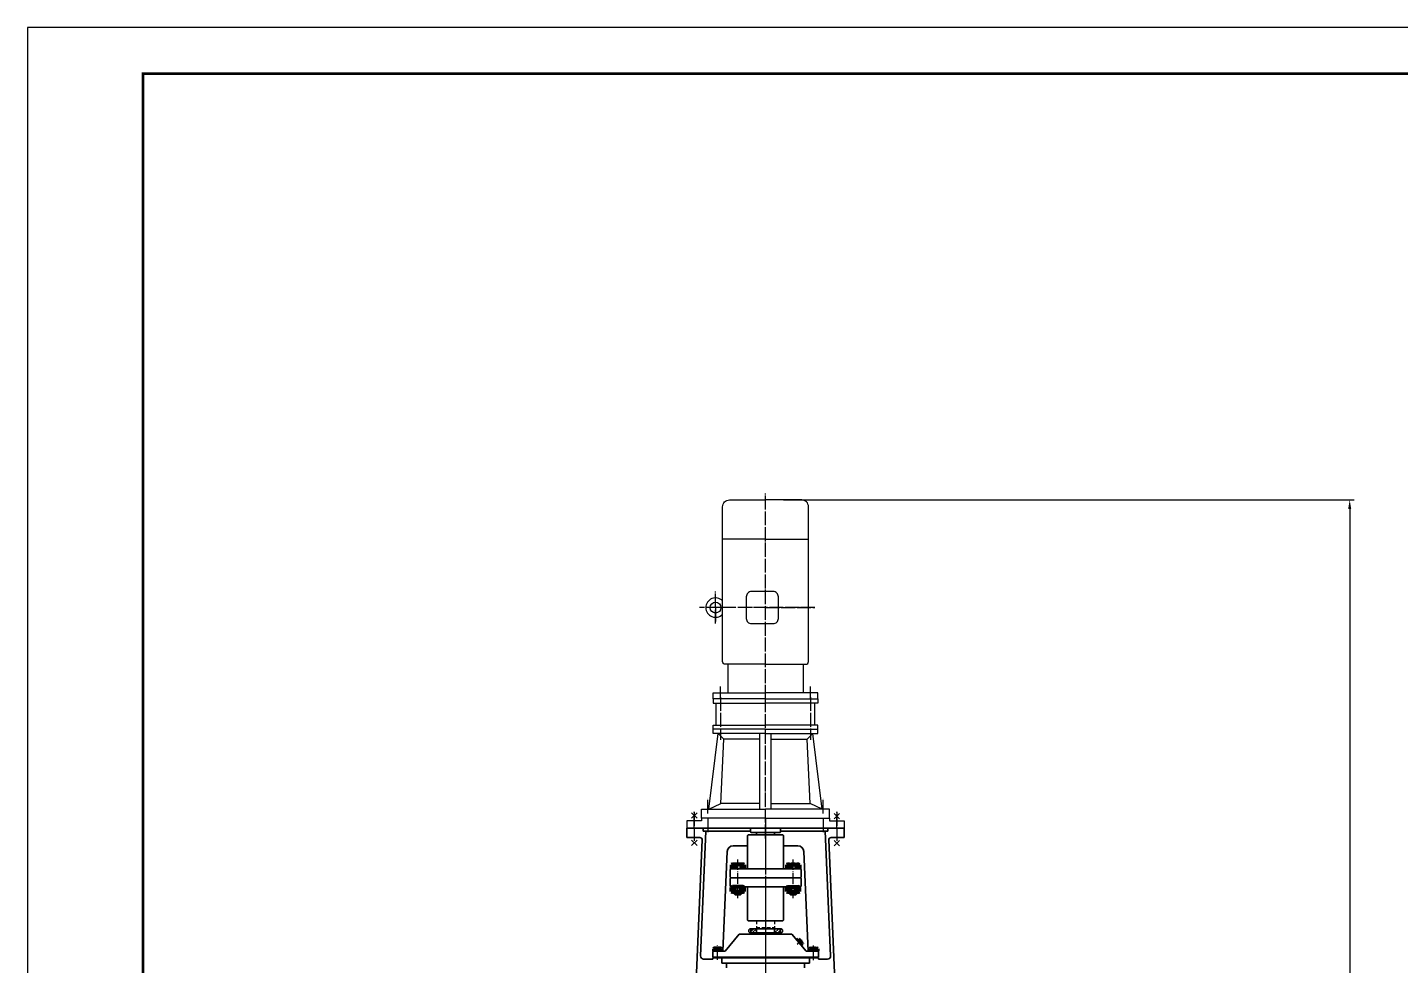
# Model space of a CAD drawing. Extents: x -5195 to 745, y -4429 to 3981.
# Drawn here: x -5195 to -2225, y 1953 to 3981 of the extents above; entities that cross this region are included whole.
import ezdxf

# ---------------------------------------------------------------- set-up
doc = ezdxf.new("R2010")
doc.units = 0
doc.header["$MEASUREMENT"] = 0
for name, pattern in [('ACAD_ISO04W100', [30.5, 24, -3, 0.5, -3]), ('DASH30', [34, 30, -2, 0, -2]), ('HIDDEN', [0.375, 0.25, -0.125])]:
    doc.linetypes.add(name, pattern=pattern)
doc.layers.get('0').update_dxf_attribs({"color": 5, "linetype": 'CONTINUOUS'})
doc.layers.get('DEFPOINTS').update_dxf_attribs({"linetype": 'CONTINUOUS'})
for name, color, linetype in [('1中心线', 3, 'ACAD_ISO04W100'), ('3轮廓', 7, 'CONTINUOUS'), ('3轮廓、图框', 7, 'CONTINUOUS'), ('4文字、标注、剖面线', 5, 'CONTINUOUS'), ('4文字标注', 5, 'CONTINUOUS'), ('7虚线', 1, 'HIDDEN')]:
    doc.layers.add(name, color=color, linetype=linetype)
doc.layers.add('1轮廓实线层', color=7, linetype='CONTINUOUS', lineweight=70)
doc.styles.add('CHINA', font='romans.shx', dxfattribs={"bigfont": 'china.shx'})
doc.dimstyles.new('普通15CC', dxfattribs={"dimscale": 10, "dimtxt": 3, "dimasz": 2, "dimexe": 1, "dimexo": 0, "dimgap": 1, "dimtad": 1, "dimdec": 0, "dimzin": 11, "dimdsep": 46, "dimtxsty": 'CHINA', "dimcen": 0, "dimclrd": 5, "dimclre": 5, "dimclrt": 5, "dimadec": 0, "dimazin": 0, "dimtfac": 0.7, "dimtdec": 4, "dimtofl": 0, "dimtmove": 0, "dimatfit": 0, "dimfxl": 1, "dimtolj": 1, "dimtzin": 11, "dimarcsym": 0})

# ---------------------------------------------------------------- blocks, each defined once
blk = doc.blocks.new('*D65')
at = {"layer": '3轮廓、图框', "color": 5, "lineweight": -2}
for p, q in [((-3559, 2959.8), (-2324.6, 2959.8)), ((-2334.6, 2939.8), (-2334.6, -973.8)), ((-3559, -993.8), (-2324.6, -993.8))]:
    blk.add_line(p, q, dxfattribs=at)
at = {"layer": '3轮廓、图框', "color": 5}
for points in [[(-2331.2, 2939.8), (-2337.9, 2939.8), (-2334.6, 2959.8)], [(-2337.9, -973.8), (-2331.2, -973.8), (-2334.6, -993.8)]]:
    blk.add_solid(points, dxfattribs=at)
at = {"layer": 'DEFPOINTS', "color": 0}
for p in [(-3559, 2959.8), (-3559, -993.8), (-2334.6, -993.8)]:
    blk.add_point(p, dxfattribs=at)
at = {"layer": '3轮廓、图框', "color": 5, "insert": (-2359.6, 455.3), "char_height": 30, "attachment_point": 5, "rotation": 90, "style": 'CHINA'}
blk.add_mtext('\\A1;~3960', dxfattribs=at)

msp = doc.modelspace()

# ---------------------------------------------------------------- hatches: boundary and pattern name
at = {"layer": '4文字、标注、剖面线'}
h = msp.add_hatch(dxfattribs=at)
h.set_pattern_fill('ANSI31', color=256, scale=39, style=0)
h.set_pattern_definition([(45, (-3278.7495, 1571.8297), (-3.447146, 3.447146), [])])
h.paths.add_polyline_path([(-3629.79202, 2032.70929), (-3629.79202, 2023.60929), (-3617.62088, 2023.60929), (-3617.62088, 2032.70929)])
h.paths.add_polyline_path([(-3578.62088, 2032.70929), (-3578.62088, 2023.60929), (-3566.44975, 2023.60929), (-3566.44975, 2032.70929)])

# ---------------------------------------------------------------- linework, layer by layer
at = {"color": 3, "linetype": 'DASH30'}
for p, q in [((-3598.12088, 2529.81524), (-3598.12088, 2973.41524)), ((-3491.58755, 2726.96786), (-3740.92088, 2726.96786)), ((-3598.12088, 2726.96786), (-3491.58755, 2726.96786)), ((-3695.58755, 2529.81524), (-3695.58755, 2556.10858)), ((-3500.65422, 2529.81524), (-3500.65422, 2556.10858)), ((-3695.58755, 2533.44191), (-3695.58755, 2440.92191)), ((-3598.12088, 2228.00734), (-3598.12088, 2543.41524)), ((-3500.65422, 2533.44191), (-3500.65422, 2440.92191)), ((-3722.78755, 2281.54858), (-3722.78755, 2315.09524)), ((-3473.45422, 2281.54858), (-3473.45422, 2315.09524)), ((-3722.78755, 2271.57524), (-3722.78755, 2240.74858)), ((-3473.45422, 2271.57524), (-3473.45422, 2240.74858))]:
    msp.add_line(p, q, dxfattribs=at)
at = {"color": 7, "linetype": 'Continuous'}
for p, q in [((-3598.12088, 2875.2511), (-3691.05422, 2875.2511)), ((-3598.12088, 2875.2511), (-3505.18755, 2875.2511)), ((-3679.72088, 2604.4228), (-3679.72088, 2542.50858)), ((-3516.52088, 2604.4228), (-3516.52088, 2542.50858)), ((-3704.65422, 2473.10858), (-3704.65422, 2520.52191)), ((-3491.58755, 2473.10858), (-3491.58755, 2520.52191)), ((-3720.52088, 2291.52191), (-3700.34755, 2454.52191)), ((-3598.12088, 2463.81524), (-3711.45422, 2463.81524)), ((-3700.34755, 2454.52191), (-3688.42488, 2442.44058)), ((-3694.95288, 2303.60324), (-3688.42488, 2442.44058)), ((-3610.45155, 2442.44058), (-3688.42488, 2442.44058)), ((-3610.45155, 2291.52191), (-3610.45155, 2454.52191)), ((-3598.12088, 2463.81524), (-3484.78755, 2463.81524)), ((-3585.79022, 2291.52191), (-3585.79022, 2454.52191)), ((-3585.79022, 2442.44058), (-3507.81688, 2442.44058)), ((-3495.89422, 2454.52191), (-3507.81688, 2442.44058)), ((-3501.28888, 2303.60324), (-3507.81688, 2442.44058)), ((-3475.72088, 2291.52191), (-3495.89422, 2454.52191)), ((-3720.52088, 2291.52191), (-3694.95288, 2303.60324)), ((-3610.45155, 2303.60324), (-3694.95288, 2303.60324)), ((-3585.79022, 2303.60324), (-3501.28888, 2303.60324)), ((-3475.72088, 2291.52191), (-3501.28888, 2303.60324)), ((-3663.80072, 2105.91735), (-3665.75072, 2107.86735)), ((-3663.80072, 2105.91735), (-3652.10072, 2105.91735)), ((-3652.10072, 2105.91735), (-3663.80072, 2105.91735)), ((-3652.10072, 2105.91735), (-3650.15072, 2107.86735)), ((-3544.14105, 2105.91735), (-3546.09105, 2107.86735)), ((-3544.14105, 2105.91735), (-3532.44105, 2105.91735)), ((-3532.44105, 2105.91735), (-3544.14105, 2105.91735)), ((-3532.44105, 2105.91735), (-3530.49105, 2107.86735))]:
    msp.add_line(p, q, dxfattribs=at)
for points in [[(-3598.12088, 2604.4228), (-3685.38755, 2604.4228, -0.4142135624), (-3691.05422, 2610.08946), (-3691.05422, 2945.08191, -0.4142135624), (-3676.32088, 2959.81524), (-3598.12088, 2959.81524)], [(-3598.12088, 2604.4228), (-3510.85422, 2604.4228, 0.4142135624), (-3505.18755, 2610.08946), (-3505.18755, 2945.08191, 0.4142135624), (-3519.92088, 2959.81524), (-3598.12088, 2959.81524)]]:
    msp.add_lwpolyline(points, format="xyb", dxfattribs=at)
at = {"color": 3, "linetype": 'DASH30'}
for points in [[(-3706.28622, 2726.96786), (-3706.28622, 2692.3332), (-3706.28622, 2761.60253)], [(-3752.25422, 2249.81524), (-3752.25422, 2285.17524), (-3752.25422, 2222.61524)], [(-3443.98755, 2249.81524), (-3443.98755, 2285.17524), (-3443.98755, 2222.61524)]]:
    msp.add_lwpolyline(points, dxfattribs=at)
at = {"color": 7, "linetype": 'Continuous'}
msp.add_lwpolyline([(-3598.12088, 2761.64786), (-3628.63928, 2761.64786, 0.4142135624), (-3639.73688, 2750.55026), (-3639.73688, 2703.38546, 0.4142135624), (-3628.63928, 2692.28786), (-3581.47448, 2692.28786, 0.4142135624), (-3570.37688, 2703.38546), (-3570.37688, 2750.55026, 0.4142135624), (-3581.47448, 2761.64786)], format="xyb", close=True, dxfattribs=at)
for points in [[(-3598.12088, 2529.81524), (-3711.45422, 2529.81524), (-3711.45422, 2542.50858), (-3598.12088, 2542.50858)], [(-3598.12088, 2529.81524), (-3711.45422, 2529.81524), (-3711.45422, 2520.52191), (-3598.12088, 2520.52191)], [(-3598.12088, 2529.81524), (-3484.78755, 2529.81524), (-3484.78755, 2542.50858), (-3598.12088, 2542.50858)], [(-3598.12088, 2529.81524), (-3484.78755, 2529.81524), (-3484.78755, 2520.52191), (-3598.12088, 2520.52191)], [(-3598.12088, 2454.52191), (-3711.45422, 2454.52191), (-3711.45422, 2473.10858), (-3598.12088, 2473.10858)], [(-3598.12088, 2454.52191), (-3484.78755, 2454.52191), (-3484.78755, 2473.10858), (-3598.12088, 2473.10858)], [(-3598.12088, 2271.57524), (-3736.38755, 2271.57524), (-3736.38755, 2291.52191), (-3598.12088, 2291.52191)], [(-3598.12088, 2271.57524), (-3459.85422, 2271.57524), (-3459.85422, 2291.52191), (-3598.12088, 2291.52191)], [(-3598.12088, 2271.57524), (-3736.38755, 2271.57524), (-3736.38755, 2266.13524), (-3768.12088, 2266.13524), (-3768.12088, 2249.81524), (-3710.09422, 2249.81524)], [(-3598.12088, 2271.57524), (-3459.85422, 2271.57524), (-3459.85422, 2266.13524), (-3428.12088, 2266.13524), (-3428.12088, 2249.81524), (-3486.14755, 2249.81524)]]:
    msp.add_lwpolyline(points, dxfattribs=at)
msp.add_circle((-3706.28622, 2726.96786), 11.77941, dxfattribs=at)
msp.add_arc((-3706.28622, 2726.96786), 21.03467, 43.60281897, 316.39718103, dxfattribs=at)
at = {"layer": '1中心线', "ltscale": 5}
msp.add_line((-3598.12088, 2269.7136), (-3598.12088, 1583.07614), dxfattribs=at)
at = {"layer": '1中心线'}
for p, q in [((-3657.95072, 2098.9756), (-3657.95072, 2182.58629)), ((-3538.29105, 2098.9756), (-3538.29105, 2182.58629)), ((-3702.05063, 1965.16798), (-3702.05063, 1996.39787)), ((-3529.74933, 1999.31646), (-3518.82118, 2008.52086)), ((-3494.19113, 1964.43098), (-3494.19113, 1996.39787))]:
    msp.add_line(p, q, dxfattribs=at)
at = {"layer": '1中心线', "ltscale": 4}
msp.add_line((-3598.12088, 2146.86022), (-3598.12088, -1026.48243), dxfattribs=at)
at = {"layer": '1轮廓实线层', "color": 7, "linetype": 'Continuous'}
for p, q in [((-3669.65072, 2171.86524), (-3671.46071, 2170.82024)), ((-3671.46071, 2170.82024), (-3671.46071, 2162.11524)), ((-3646.25072, 2171.86524), (-3669.65072, 2171.86524)), ((-3664.70572, 2170.82024), (-3664.70572, 2162.11524)), ((-3651.19572, 2170.82024), (-3651.19572, 2162.11524)), ((-3644.44072, 2170.82024), (-3646.25072, 2171.86524)), ((-3644.44072, 2170.82024), (-3644.44072, 2162.11524)), ((-3551.80104, 2170.82024), (-3549.99105, 2171.86524)), ((-3551.80104, 2170.82024), (-3551.80104, 2162.11524)), ((-3549.99105, 2171.86524), (-3526.59105, 2171.86524)), ((-3545.04604, 2170.82024), (-3545.04604, 2162.11524)), ((-3531.53605, 2170.82024), (-3531.53605, 2162.11524)), ((-3526.59105, 2171.86524), (-3524.78105, 2170.82024)), ((-3524.78105, 2170.82024), (-3524.78105, 2162.11524)), ((-3669.65072, 2123.11524), (-3671.46071, 2122.07024)), ((-3671.46071, 2113.36524), (-3671.46071, 2122.07024)), ((-3669.65072, 2112.32024), (-3671.46071, 2113.36524)), ((-3646.25072, 2123.11524), (-3669.65072, 2123.11524)), ((-3646.25072, 2112.32024), (-3669.65072, 2112.32024)), ((-3664.70572, 2113.36524), (-3664.70572, 2122.07024)), ((-3651.19572, 2113.36524), (-3651.19572, 2122.07024)), ((-3644.44072, 2113.36524), (-3646.25072, 2112.32024)), ((-3644.44072, 2113.36524), (-3644.44072, 2122.07024)), ((-3551.80104, 2122.07024), (-3549.99105, 2123.11524)), ((-3551.80104, 2113.36524), (-3551.80104, 2122.07024)), ((-3551.80104, 2113.36524), (-3549.99105, 2112.32024)), ((-3549.99105, 2123.11524), (-3526.59105, 2123.11524)), ((-3549.99105, 2112.32024), (-3526.59105, 2112.32024)), ((-3545.04604, 2113.36524), (-3545.04604, 2122.07024)), ((-3531.53605, 2113.36524), (-3531.53605, 2122.07024)), ((-3526.59105, 2123.11524), (-3524.78105, 2122.07024)), ((-3526.59105, 2112.32024), (-3524.78105, 2113.36524)), ((-3524.78105, 2113.36524), (-3524.78105, 2122.07024)), ((-3709.07063, 1989.96524), (-3710.15663, 1989.33824)), ((-3695.03063, 1989.96524), (-3709.07063, 1989.96524)), ((-3693.94463, 1989.33824), (-3695.03063, 1989.96524)), ((-3526.78731, 2009.75987), (-3529.78342, 2007.23635)), ((-3524.82908, 2007.43491), (-3527.82519, 2004.91139)), ((-3526.78731, 2009.75987), (-3525.90293, 2009.43984)), ((-3525.90293, 2009.43984), (-3519.11943, 2001.38596)), ((-3520.91262, 2002.78501), (-3523.90873, 2000.26148)), ((-3518.95439, 2000.46005), (-3521.9505, 1997.93653)), ((-3519.11943, 2001.38596), (-3518.95439, 2000.46005)), ((-3502.29713, 1989.33824), (-3501.21113, 1989.96524)), ((-3501.21113, 1989.96524), (-3487.17113, 1989.96524)), ((-3487.17113, 1989.96524), (-3486.08514, 1989.33824)), ((-3710.15663, 1989.33824), (-3710.15663, 1984.11524)), ((-3706.10363, 1989.33824), (-3706.10363, 1984.11524)), ((-3697.99763, 1989.33824), (-3697.99763, 1984.11524)), ((-3693.94463, 1989.33824), (-3693.94463, 1984.11524)), ((-3502.29713, 1989.33824), (-3502.29713, 1984.11524)), ((-3498.24413, 1989.33824), (-3498.24413, 1984.11524)), ((-3490.13814, 1989.33824), (-3490.13814, 1984.11524)), ((-3486.08514, 1989.33824), (-3486.08514, 1984.11524))]:
    msp.add_line(p, q, dxfattribs=at)
for centre, radius, start, end in [((-3668.08322, 2165.88462), 5.98063, 55.61575253, 124.38424747), ((-3657.95072, 2149.51025), 22.355, 72.41204623, 107.58795377), ((-3647.81822, 2165.88462), 5.98063, 55.61575253, 124.38424747), ((-3548.42354, 2165.88462), 5.98063, 55.61575253, 124.38424747), ((-3538.29105, 2149.51025), 22.355, 72.41204623, 107.58795377), ((-3528.15855, 2165.88462), 5.98063, 55.61575253, 124.38424747), ((-3668.08322, 2117.13462), 5.98063, 55.61575253, 124.38424747), ((-3668.08322, 2118.30087), 5.98063, 235.61575253, 304.38424747), ((-3657.95072, 2100.76025), 22.355, 72.41204623, 107.58795377), ((-3657.95072, 2134.67524), 22.355, 252.41204623, 287.58795377), ((-3647.81822, 2117.13462), 5.98063, 55.61575253, 124.38424747), ((-3647.81822, 2118.30087), 5.98063, 235.61575253, 304.38424747), ((-3548.42354, 2117.13462), 5.98063, 55.61575253, 124.38424747), ((-3548.42354, 2118.30087), 5.98063, 235.61575253, 304.38424747), ((-3538.29105, 2100.76025), 22.355, 72.41204623, 107.58795377), ((-3538.29105, 2134.67524), 22.355, 252.41204623, 287.58795377), ((-3528.15855, 2117.13462), 5.98063, 55.61575253, 124.38424747), ((-3528.15855, 2118.30087), 5.98063, 235.61575253, 304.38424747), ((-3708.13013, 1986.37687), 3.58838, 55.61575253, 124.38424747), ((-3702.05063, 1976.55225), 13.413, 72.41204623, 107.58795377), ((-3695.97113, 1986.37687), 3.58838, 55.61575253, 124.38424747), ((-3527.50695, 2007.16659), 2.69128, 5.72204556, 74.49054049), ((-3530.20539, 1998.93233), 10.05975, 22.51833925, 57.6942468), ((-3521.63227, 2000.19172), 2.69128, 5.72204556, 74.49054049), ((-3500.27063, 1986.37687), 3.58838, 55.61575253, 124.38424747), ((-3494.19113, 1976.55225), 13.413, 72.41204623, 107.58795377), ((-3488.11164, 1986.37687), 3.58838, 55.61575253, 124.38424747)]:
    msp.add_arc(centre, radius, start, end, dxfattribs=at)
at = {"layer": '3轮廓', "lineweight": 30}
for p, q in [((-3768.12088, 2249.81524), (-3428.12088, 2249.81524)), ((-3768.12088, 2229.81524), (-3768.12088, 2249.81524)), ((-3768.12088, 2229.81524), (-3739.95099, 2229.81524)), ((-3727.12088, 2243.81524), (-3738.75719, 1973.85296)), ((-3733.12088, 2243.81524), (-3733.12088, 2249.81524)), ((-3733.12088, 2243.81524), (-3630.62088, 2243.81524)), ((-3637.12088, 2234.21524), (-3635.82088, 2235.51524)), ((-3637.12088, 2234.21524), (-3637.12088, 2162.11524)), ((-3635.82088, 2235.51524), (-3598.12088, 2235.51524)), ((-3630.62088, 2249.81524), (-3630.62088, 2242.01524)), ((-3629.32088, 2240.71524), (-3566.92088, 2240.71524)), ((-3617.62088, 2240.71524), (-3617.62088, 2235.51524)), ((-3598.12088, 2235.51524), (-3560.42088, 2235.51524)), ((-3578.62088, 2240.71524), (-3578.62088, 2235.51524)), ((-3565.62088, 2249.81524), (-3565.62088, 2242.01524)), ((-3565.62088, 2243.81524), (-3463.12088, 2243.81524)), ((-3559.12088, 2234.21524), (-3560.42088, 2235.51524)), ((-3559.12088, 2234.21524), (-3559.12088, 2162.11524)), ((-3469.12088, 2243.81524), (-3457.48458, 1973.85296)), ((-3463.12088, 2243.81524), (-3463.12088, 2249.81524)), ((-3428.12088, 2229.81524), (-3456.29077, 2229.81524)), ((-3428.12088, 2229.81524), (-3428.12088, 2249.81524)), ((-3734.95563, 2224.59993), (-3760.64528, 1628.59993)), ((-3680.97873, 2199.95919), (-3690.28235, 1984.11524)), ((-3668.00615, 2212.11524), (-3637.12088, 2212.11524)), ((-3528.23561, 2212.11524), (-3559.12088, 2212.11524)), ((-3515.26303, 2199.95919), (-3505.95941, 1984.11524)), ((-3461.28614, 2224.59993), (-3435.59648, 1628.59993)), ((-3674.82088, 2160.81524), (-3673.52088, 2162.11524)), ((-3674.82088, 2143.91524), (-3674.82088, 2160.81524)), ((-3673.52088, 2142.61524), (-3674.82088, 2143.91524)), ((-3673.52088, 2142.61524), (-3674.82088, 2141.31524)), ((-3674.82088, 2141.31524), (-3674.82088, 2124.41524)), ((-3673.52088, 2162.11524), (-3598.12088, 2162.11524)), ((-3673.52088, 2142.61524), (-3598.12088, 2142.61524)), ((-3522.72088, 2162.11524), (-3598.12088, 2162.11524)), ((-3522.72088, 2142.61524), (-3598.12088, 2142.61524)), ((-3521.42088, 2160.81524), (-3522.72088, 2162.11524)), ((-3522.72088, 2142.61524), (-3521.42088, 2143.91524)), ((-3522.72088, 2142.61524), (-3521.42088, 2141.31524)), ((-3521.42088, 2143.91524), (-3521.42088, 2160.81524)), ((-3521.42088, 2141.31524), (-3521.42088, 2124.41524)), ((-3674.82088, 2124.41524), (-3673.52088, 2123.11524)), ((-3673.52088, 2123.11524), (-3598.12088, 2123.11524)), ((-3637.12088, 2051.01524), (-3637.12088, 2123.11524)), ((-3522.72088, 2123.11524), (-3598.12088, 2123.11524)), ((-3559.12088, 2051.01524), (-3559.12088, 2123.11524)), ((-3521.42088, 2124.41524), (-3522.72088, 2123.11524)), ((-3637.12088, 2051.01524), (-3635.82088, 2049.71524)), ((-3635.82088, 2049.71524), (-3578.62088, 2049.71524)), ((-3578.62088, 2049.71524), (-3560.42088, 2049.71524)), ((-3559.12088, 2051.01524), (-3560.42088, 2049.71524)), ((-3685.68981, 1984.11524), (-3655.0024, 2021.00929)), ((-3655.0024, 2021.00929), (-3598.12088, 2021.00929)), ((-3634.52088, 2030.10929), (-3631.92088, 2032.70929)), ((-3634.52088, 2030.10929), (-3634.52088, 2026.20929)), ((-3631.92088, 2023.60929), (-3634.52088, 2026.20929)), ((-3631.92088, 2032.70929), (-3564.32088, 2032.70929)), ((-3631.92088, 2023.60929), (-3564.32088, 2023.60929)), ((-3629.79202, 2032.70929), (-3629.79202, 2023.60929)), ((-3621.52088, 2023.60929), (-3621.52088, 2021.00929)), ((-3617.62088, 2032.70929), (-3617.62088, 2023.60929)), ((-3617.62088, 2032.70929), (-3617.62088, 2021.00929)), ((-3541.23936, 2021.00929), (-3598.12088, 2021.00929)), ((-3578.62088, 2032.70929), (-3578.62088, 2023.60929)), ((-3578.62088, 2032.70929), (-3578.62088, 2021.00929)), ((-3574.72088, 2023.60929), (-3574.72088, 2021.00929)), ((-3566.44975, 2032.70929), (-3566.44975, 2023.60929)), ((-3561.72088, 2030.10929), (-3564.32088, 2032.70929)), ((-3564.32088, 2023.60929), (-3561.72088, 2026.20929)), ((-3561.72088, 2030.10929), (-3561.72088, 2026.20929)), ((-3510.55196, 1984.11524), (-3541.23936, 2021.00929)), ((-3712.35657, 1967.21524), (-3732.25865, 1967.21524)), ((-3712.35657, 1982.81524), (-3711.05657, 1984.11524)), ((-3712.35657, 1982.81524), (-3712.35657, 1971.11524)), ((-3712.35657, 1971.11524), (-3598.12088, 1971.11524)), ((-3712.35657, 1969.81524), (-3598.12088, 1969.81524)), ((-3712.35657, 1969.81524), (-3712.35657, 1967.21524)), ((-3711.05657, 1984.11524), (-3685.68981, 1984.11524)), ((-3692.85657, 1971.11524), (-3598.12088, 1971.11524)), ((-3692.85657, 1969.81524), (-3692.85657, 1971.11524)), ((-3692.85657, 1969.81524), (-3692.85657, 1958.11524)), ((-3503.38519, 1971.11524), (-3598.12088, 1971.11524)), ((-3483.88519, 1971.11524), (-3598.12088, 1971.11524)), ((-3483.88519, 1969.81524), (-3598.12088, 1969.81524)), ((-3485.18519, 1984.11524), (-3510.55196, 1984.11524)), ((-3503.38519, 1969.81524), (-3503.38519, 1971.11524)), ((-3503.38519, 1969.81524), (-3503.38519, 1958.11524)), ((-3483.88519, 1982.81524), (-3485.18519, 1984.11524)), ((-3483.88519, 1982.81524), (-3483.88519, 1971.11524)), ((-3483.88519, 1969.81524), (-3483.88519, 1967.21524)), ((-3483.88519, 1967.21524), (-3463.98312, 1967.21524)), ((-3692.85657, 1958.11524), (-3598.12088, 1958.11524)), ((-3682.45657, 1958.11524), (-3682.45657, 1948.11524)), ((-3503.38519, 1958.11524), (-3598.12088, 1958.11524)), ((-3513.78519, 1958.11524), (-3513.78519, 1948.11524))]:
    msp.add_line(p, q, dxfattribs=at)
at = {"layer": '3轮廓', "color": 7, "lineweight": 30}
for p, q in [((-3665.75072, 2107.86735), (-3665.75072, 2112.32024)), ((-3650.15072, 2107.86735), (-3650.15072, 2112.32024)), ((-3546.09105, 2107.86735), (-3546.09105, 2112.32024)), ((-3530.49105, 2107.86735), (-3530.49105, 2112.32024)), ((-3665.75072, 2107.86735), (-3650.15072, 2107.86735)), ((-3530.49105, 2107.86735), (-3546.09105, 2107.86735))]:
    msp.add_line(p, q, dxfattribs=at)
at = {"layer": '3轮廓'}
msp.add_lwpolyline([(645.38295, 3881.18614, 6, 6, 0), (645.38295, -4328.81386, 6, 6, 0), (-4944.61705, -4328.81386, 6, 6, 0), (-4944.61705, 3881.18614, 6, 6, 0), (645.38295, 3881.18614, 6, 6, 0), (645.38295, -4328.81386, 0, 0, 0)], format="xyseb", dxfattribs=at)
at = {"layer": '3轮廓', "lineweight": 30}
for centre, radius, start, end in [((-3739.95099, 2224.81524), 5, 357.53188209, 90), ((-3629.32088, 2242.01524), 1.3, 180, 270), ((-3566.92088, 2242.01524), 1.3, 270, 0), ((-3456.29077, 2224.81524), 5, 90, 182.46811791), ((-3668.00615, 2199.11524), 13, 90, 176.27782455), ((-3528.23561, 2199.11524), 13, 3.72217545, 90), ((-3732.25865, 1973.71524), 6.5, 176.27782455, 270), ((-3463.98312, 1973.71524), 6.5, 270, 3.72217545)]:
    msp.add_arc(centre, radius, start, end, dxfattribs=at)
at = {"layer": '4文字标注'}
for p, q in [((-3758.14755, 2283.29906), (-3746.36088, 2271.5124)), ((-3758.14755, 2271.5124), (-3746.36088, 2283.29906)), ((-3438.09422, 2270.16482), (-3449.88088, 2281.95148)), ((-3438.09422, 2281.95148), (-3449.88088, 2270.16482)), ((-3758.14755, 2224.47225), (-3746.36088, 2212.68558)), ((-3758.14755, 2212.68558), (-3746.36088, 2224.47225)), ((-3438.09422, 2211.74801), (-3449.88088, 2223.53468)), ((-3438.09422, 2223.53468), (-3449.88088, 2211.74801)), ((-3663.80072, 2112.32024), (-3663.80072, 2105.91735)), ((-3652.10072, 2112.32024), (-3652.10072, 2105.91735)), ((-3544.14105, 2112.32024), (-3544.14105, 2105.91735)), ((-3532.44105, 2112.32024), (-3532.44105, 2105.91735))]:
    msp.add_line(p, q, dxfattribs=at)
msp.add_lwpolyline([(745.38295, -4428.81386), (745.38295, 3981.18614), (-5194.61705, 3981.18614), (-5194.61705, -4428.81386)], close=True, dxfattribs=at)
at = {"layer": '7虚线', "ltscale": 30}
for p, q in [((-3617.62088, 2049.71524), (-3617.62088, 2032.70929)), ((-3578.62088, 2049.71524), (-3578.62088, 2032.70929)), ((-3617.62088, 2035.64681), (-3578.62088, 2035.64681))]:
    msp.add_line(p, q, dxfattribs=at)

# ---------------------------------------------------------------- dimensions: what is measured, and where the dimension line sits
at = {"layer": '3轮廓、图框'}
dim = msp.add_linear_dim(base=(-2334.55143, -993.78767), p1=(-3559.02088, 2959.81524), p2=(-3559.02088, -993.78767), angle=90, text='~3960', dimstyle='普通15CC', dxfattribs=at)
dim.commit()
dim.dimension.update_dxf_attribs({"geometry": '*D65', "text_midpoint": (-2334.55143, 455.34143), "dimtype": 160})

doc.saveas('drawing.dxf')
